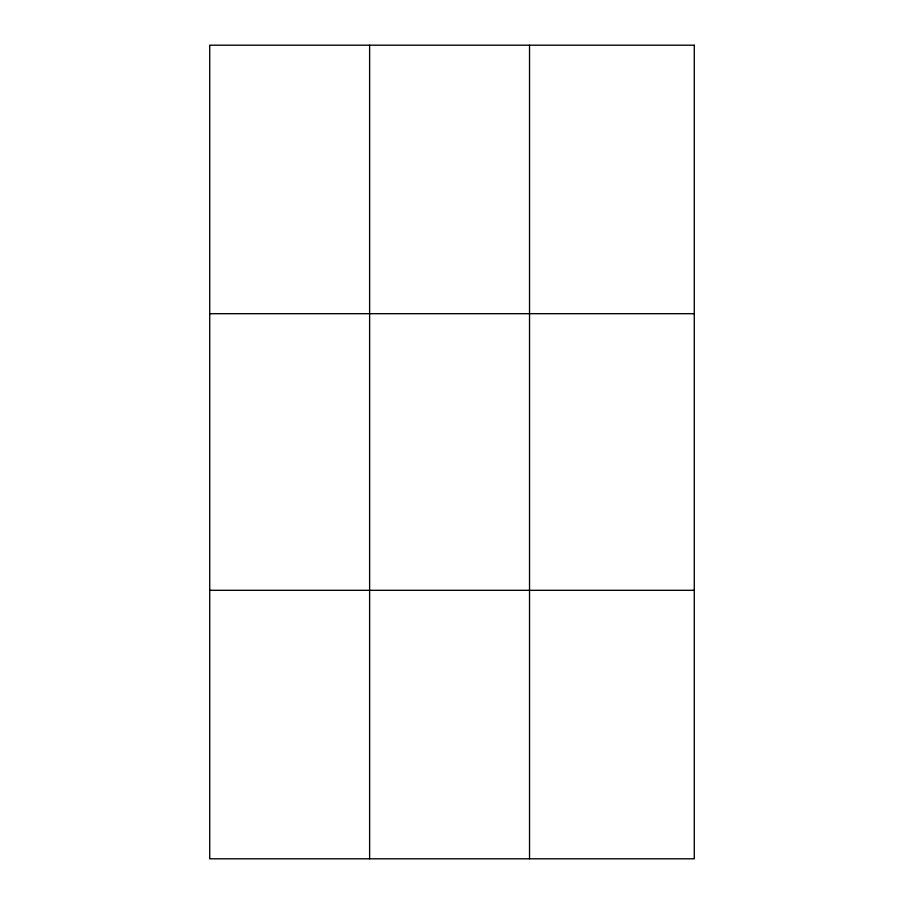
<?xml version="1.0" encoding="UTF-8"?>
<svg xmlns="http://www.w3.org/2000/svg" width="904" height="904" viewBox="0 0 904 904"><rect width="100%" height="100%" fill="white"/><g stroke="black" fill="none" stroke-linecap="round" stroke-linejoin="round"><path stroke-width="1.36" d="M369.623 45.2L369.623 858.8M529.529 45.2L529.529 858.8M209.728 313.688L694.272 313.688M209.728 590.312L694.272 590.312M694.272 45.2L694.272 858.8L209.728 858.8L209.728 45.2L694.272 45.2"/></g></svg>
